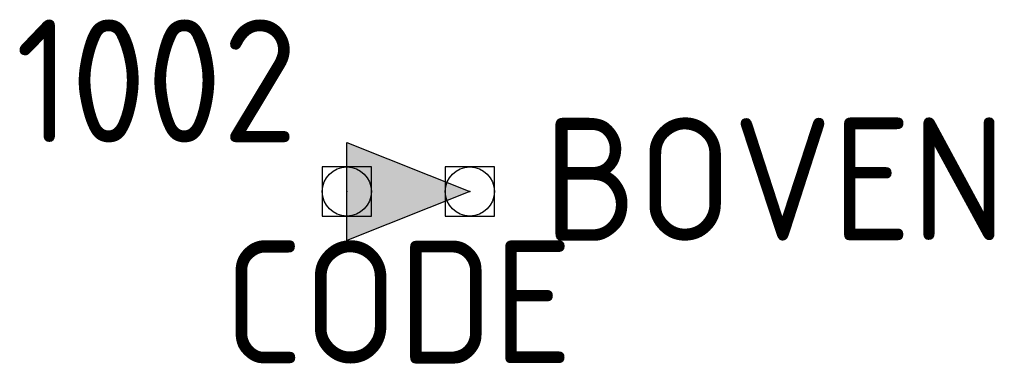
# Model space of a CAD drawing. Extents: x -6.7 to 13.2, y -3.5 to 3.5.
import ezdxf
from ezdxf.enums import TextEntityAlignment as Align

# ---------------------------------------------------------------- set-up
doc = ezdxf.new("R2010")
doc.units = 0
doc.header["$LTSCALE"] = 10
doc.header["$MEASUREMENT"] = 0
doc.header["$PDMODE"] = 96
doc.header["$PDSIZE"] = 1
doc.layers.get('0').update_dxf_attribs({"linetype": 'CONTINUOUS'})
for name, color, linetype in [('250', 6, 'CONTINUOUS'), ('C', 7, 'CONTINUOUS'), ('TKST3', 3, 'CONTINUOUS')]:
    doc.layers.add(name, color=color, linetype=linetype)
doc.styles.get("Standard").update_dxf_attribs({"font": 'ISO8'})

msp = doc.modelspace()

# ---------------------------------------------------------------- linework, layer by layer
msp.add_lwpolyline([(0, -1), (0, 1), (2.5, 0), (0, -1)], close=True)
msp.add_solid([(0, -1), (0, 1), (2.5, 0)])
at = {"layer": 'C', "color": 1}
msp.add_point((0, 0), dxfattribs=at)
at = {"layer": 'C', "color": 2}
msp.add_point((2.5, 0), dxfattribs=at)

# ---------------------------------------------------------------- texts
at = {"layer": '250'}
msp.add_attdef('1002', text='POT', height=2.5, dxfattribs=at).set_placement((-1, 1), align=Align.RIGHT)
at = {"layer": 'TKST3'}
msp.add_attdef('BOVEN', (4, -1), '-', height=2.5, dxfattribs=at)
at = {"layer": 'TKST3', "flags": 1}
msp.add_attdef('CODE', (-2.5, -3.5), 'IGNORE', height=2.5, dxfattribs=at)

doc.saveas('drawing.dxf')
